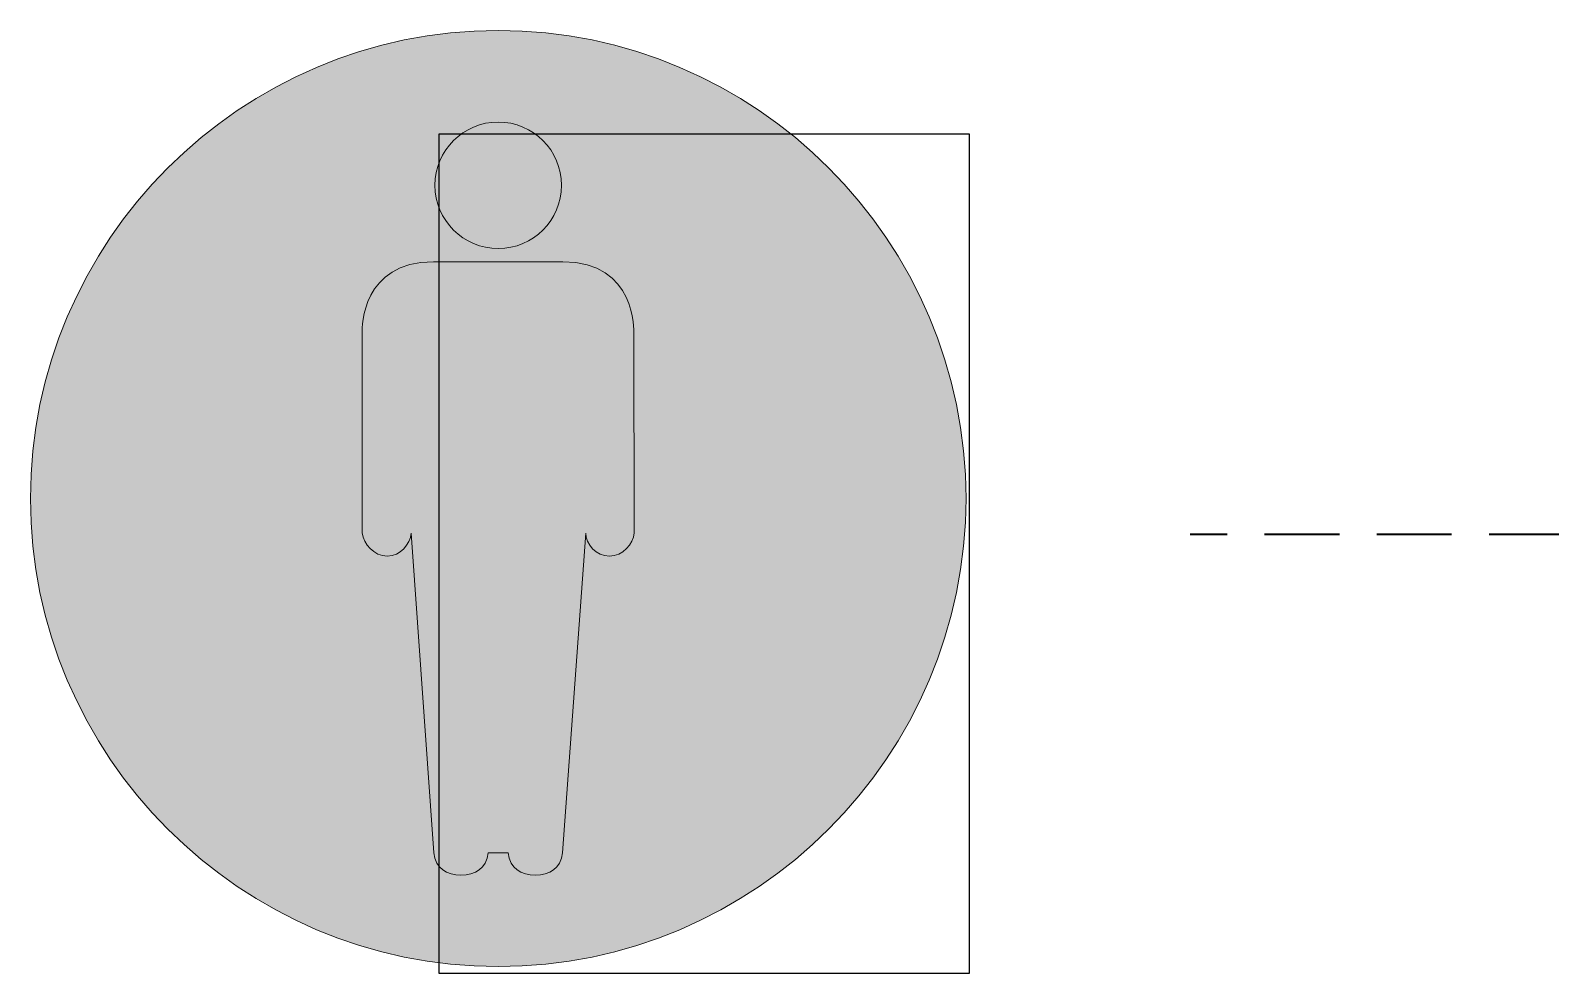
# Model space of a CAD drawing. Header units: inches. Extents: x -507 to 1392, y -754 to 68.
# Drawn here: x 723.68 to 764.98, y -272.35 to -246.75 of the extents above; entities that cross this region are included whole.
import ezdxf

# ---------------------------------------------------------------- set-up
doc = ezdxf.new("R2010")
doc.units = ezdxf.units.IN
doc.header["$MEASUREMENT"] = 0
doc.linetypes.add('AI-Linetype-3', pattern=[3.049797, 2.033198, -1.016599])
doc.layers.add('back', color=7, linetype='Continuous')
picture_1 = doc.add_image_def('image57.png', size_in_pixel=(60, 95))

# ---------------------------------------------------------------- blocks, each defined once
blk = doc.blocks.new('block 144')
at = {"layer": 'back', "true_color": 0x545454}
h = blk.add_hatch(color=251, dxfattribs=at)
edge = h.paths.add_edge_path()
edge.add_spline(control_points=[(736.389, -246.747), (736.389, -246.747), (736.389, -246.747), (736.389, -246.747), (743.379, -246.747), (749.097, -252.465), (749.097, -259.455), (749.097, -259.455), (749.097, -259.455), (749.097, -259.455), (749.097, -266.445), (743.378, -272.164), (736.389, -272.164), (736.389, -272.164), (736.389, -272.164), (736.389, -272.164), (729.399, -272.164), (723.681, -266.445), (723.681, -259.455), (723.681, -259.455), (723.681, -259.455), (723.681, -259.455), (723.681, -252.465), (729.399, -246.747), (736.389, -246.747)], knot_values=[0, 0, 0, 0, 1, 1, 1, 2, 2, 2, 3, 3, 3, 4, 4, 4, 5, 5, 5, 6, 6, 6, 7, 7, 7, 8, 8, 8, 8], degree=3, periodic=1)
at = {"layer": 'back', "true_color": 0x000000}
h = blk.add_hatch(color=18, dxfattribs=at)
h.dxf.hatch_style = 2
edge = h.paths.add_edge_path()
edge.add_spline(control_points=[(736.389, -249.234), (737.338, -249.234), (738.107, -250.003), (738.107, -250.952), (738.107, -251.9), (737.338, -252.669), (736.389, -252.669), (735.44, -252.669), (734.671, -251.9), (734.671, -250.952), (734.671, -250.003), (735.44, -249.234), (736.389, -249.234)], knot_values=[0, 0, 0, 0, 1, 1, 1, 2, 2, 2, 3, 3, 3, 4, 4, 4, 4], degree=3, periodic=1)
h = blk.add_hatch(color=18, dxfattribs=at)
h.dxf.hatch_style = 2
edge = h.paths.add_edge_path()
edge.add_spline(control_points=[(740.07, -254.945), (740.07, -254.945), (740.166, -253.027), (738.142, -253.027), (738.142, -253.027), (734.631, -253.027), (734.631, -253.027), (732.679, -253.027), (732.693, -254.799), (732.692, -254.945), (732.692, -254.945), (732.692, -260.39), (732.692, -260.39), (732.724, -260.684), (733.014, -261.019), (733.374, -261.019), (733.732, -261.019), (733.995, -260.694), (734.027, -260.4), (734.027, -260.4), (734.637, -269.071), (734.637, -269.071), (734.682, -269.512), (734.994, -269.677), (735.377, -269.677), (735.76, -269.677), (736.071, -269.512), (736.116, -269.071), (736.116, -269.071), (736.657, -269.071), (736.657, -269.071), (736.704, -269.512), (737.014, -269.677), (737.396, -269.677), (737.78, -269.677), (738.091, -269.512), (738.137, -269.071), (738.137, -269.071), (738.765, -260.395), (738.765, -260.395), (738.765, -260.689), (739.049, -261.02), (739.409, -261.02), (739.768, -261.02), (740.054, -260.685), (740.086, -260.391), (740.086, -260.391), (740.07, -254.945), (740.07, -254.945)], knot_values=[0, 0, 0, 0, 1, 1, 1, 2, 2, 2, 3, 3, 3, 4, 4, 4, 5, 5, 5, 6, 6, 6, 7, 7, 7, 8, 8, 8, 9, 9, 9, 10, 10, 10, 11, 11, 11, 12, 12, 12, 13, 13, 13, 14, 14, 14, 15, 15, 15, 16, 16, 16, 16], degree=3, periodic=1)
at = {"layer": 'back', "lineweight": 0}
for points, knots in [([(736.389, -246.747), (736.389, -246.747), (736.389, -246.747), (736.389, -246.747), (743.379, -246.747), (749.097, -252.465), (749.097, -259.455), (749.097, -259.455), (749.097, -259.455), (749.097, -259.455), (749.097, -266.445), (743.378, -272.164), (736.389, -272.164), (736.389, -272.164), (736.389, -272.164), (736.389, -272.164), (729.399, -272.164), (723.681, -266.445), (723.681, -259.455), (723.681, -259.455), (723.681, -259.455), (723.681, -259.455), (723.681, -252.465), (729.399, -246.747), (736.389, -246.747)], [0, 0, 0, 0, 1, 1, 1, 2, 2, 2, 3, 3, 3, 4, 4, 4, 5, 5, 5, 6, 6, 6, 7, 7, 7, 8, 8, 8, 8]), ([(736.389, -249.234), (737.338, -249.234), (738.107, -250.003), (738.107, -250.952), (738.107, -251.9), (737.338, -252.669), (736.389, -252.669), (735.44, -252.669), (734.671, -251.9), (734.671, -250.952), (734.671, -250.003), (735.44, -249.234), (736.389, -249.234)], [0, 0, 0, 0, 1, 1, 1, 2, 2, 2, 3, 3, 3, 4, 4, 4, 4]), ([(740.07, -254.945), (740.07, -254.945), (740.166, -253.027), (738.142, -253.027), (738.142, -253.027), (734.631, -253.027), (734.631, -253.027), (732.679, -253.027), (732.693, -254.799), (732.692, -254.945), (732.692, -254.945), (732.692, -260.39), (732.692, -260.39), (732.724, -260.684), (733.014, -261.019), (733.374, -261.019), (733.732, -261.019), (733.995, -260.694), (734.027, -260.4), (734.027, -260.4), (734.637, -269.071), (734.637, -269.071), (734.682, -269.512), (734.994, -269.677), (735.377, -269.677), (735.76, -269.677), (736.071, -269.512), (736.116, -269.071), (736.116, -269.071), (736.657, -269.071), (736.657, -269.071), (736.704, -269.512), (737.014, -269.677), (737.396, -269.677), (737.78, -269.677), (738.091, -269.512), (738.137, -269.071), (738.137, -269.071), (738.765, -260.395), (738.765, -260.395), (738.765, -260.689), (739.049, -261.02), (739.409, -261.02), (739.768, -261.02), (740.054, -260.685), (740.086, -260.391), (740.086, -260.391), (740.07, -254.945), (740.07, -254.945)], [0, 0, 0, 0, 1, 1, 1, 2, 2, 2, 3, 3, 3, 4, 4, 4, 5, 5, 5, 6, 6, 6, 7, 7, 7, 8, 8, 8, 9, 9, 9, 10, 10, 10, 11, 11, 11, 12, 12, 12, 13, 13, 13, 14, 14, 14, 15, 15, 15, 16, 16, 16, 16])]:
    blk.add_open_spline(points, degree=3, knots=knots, dxfattribs=at)
at = {"layer": 'back'}
image = blk.add_image(picture_1, insert=(734.786, -272.353), size_in_units=(14.4, 22.8), dxfattribs=at)
blk = doc.blocks.new('block 143')
at = {"layer": 'back'}
blk.add_blockref('block 144', (0, 0), dxfattribs=at)
blk = doc.blocks.new('block 115')
at = {"layer": 'back'}
blk.add_blockref('block 143', (0, 0), dxfattribs=at)
blk = doc.blocks.new('block 148')
at = {"layer": 'back', "color": 250, "lineweight": 35, "true_color": 0x231f20}
blk.add_lwpolyline([(755.188, -260.427), (756.188, -260.427)], dxfattribs=at)
at = {"layer": 'back', "color": 250, "linetype": 'AI-Linetype-3', "lineweight": 35, "true_color": 0x231f20}
blk.add_lwpolyline([(757.204, -260.427), (820.742, -260.427)], dxfattribs=at)
blk = doc.blocks.new('block 147')
at = {"layer": 'back'}
blk.add_blockref('block 148', (0, 0), dxfattribs=at)

msp = doc.modelspace()

# ---------------------------------------------------------------- block references
at = {"layer": 'back'}
for name in ['block 115', 'block 147']:
    msp.add_blockref(name, (0, 0), dxfattribs=at)

doc.saveas('drawing.dxf')
